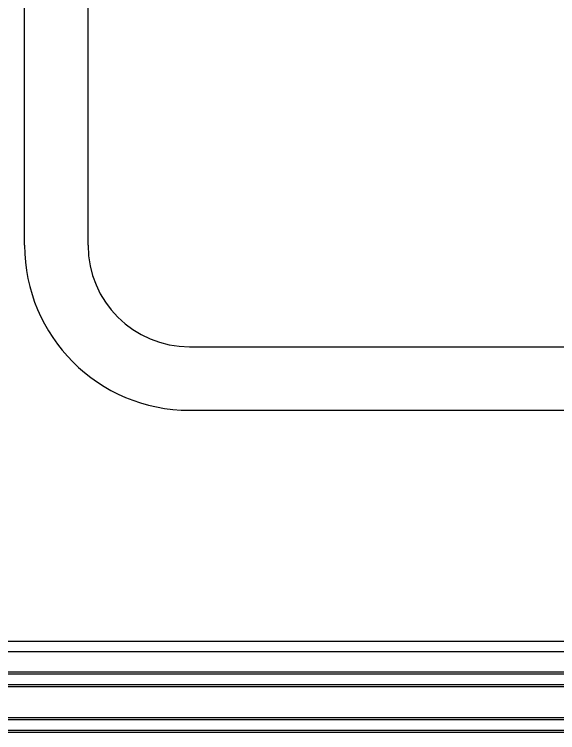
# Model space of a CAD drawing. Extents: x -163000 to 184253, y -124935 to 90032.
# Drawn here: x -107133.9 to -106919.9, y 34520.1 to 34803.1 of the extents above; entities that cross this region are included whole.
import ezdxf

# ---------------------------------------------------------------- set-up
doc = ezdxf.new("R2010")
doc.units = 0
doc.header["$LTSCALE"] = 1000
doc.header["$MEASUREMENT"] = 0
doc.layers.get('0').update_dxf_attribs({"linetype": 'CONTINUOUS'})
doc.layers.add('glass-p', color=1, linetype='CONTINUOUS')

# ---------------------------------------------------------------- blocks, each defined once
blk = doc.blocks.new('s2118a')
at = {"layer": 'glass-p'}
for p, q in [((-107129.897, 34712.132), (-107129.897, 35120.132)), ((-107104.897, 34712.132), (-107104.897, 35120.132)), ((-107064.897, 34672.132), (-105777.644, 34672.132)), ((-107064.897, 34647.132), (-105779.897, 34647.132)), ((-107321.669, 34556.132), (-107037.766, 34556.132)), ((-107184.897, 34556.132), (-105749.898, 34556.132)), ((-107184.897, 34552.132), (-105749.898, 34552.132)), ((-105749.898, 34543.132), (-107208.897, 34543.132)), ((-107208.897, 34539.132), (-105749.898, 34539.132)), ((-105749.898, 34525.132), (-107208.897, 34525.132)), ((-107208.897, 34521.132), (-105749.898, 34521.132))]:
    blk.add_line(p, q, dxfattribs=at)
for points in [[(-105749.898, 34538.132), (-107207.897, 34538.132), (-107208.897, 34539.132), (-107208.897, 34543.132), (-107207.897, 34544.132), (-105749.898, 34544.132)], [(-105749.898, 34520.132), (-107207.897, 34520.132), (-107208.897, 34521.132), (-107208.897, 34525.132), (-107207.897, 34526.132), (-105749.898, 34526.132)]]:
    blk.add_lwpolyline(points, dxfattribs=at)
for radius in [65, 40]:
    blk.add_arc((-107064.897, 34712.132), radius, 180, 270, dxfattribs=at)

msp = doc.modelspace()

# ---------------------------------------------------------------- block references
msp.add_blockref('s2118a', (0, 0))

doc.saveas('drawing.dxf')
